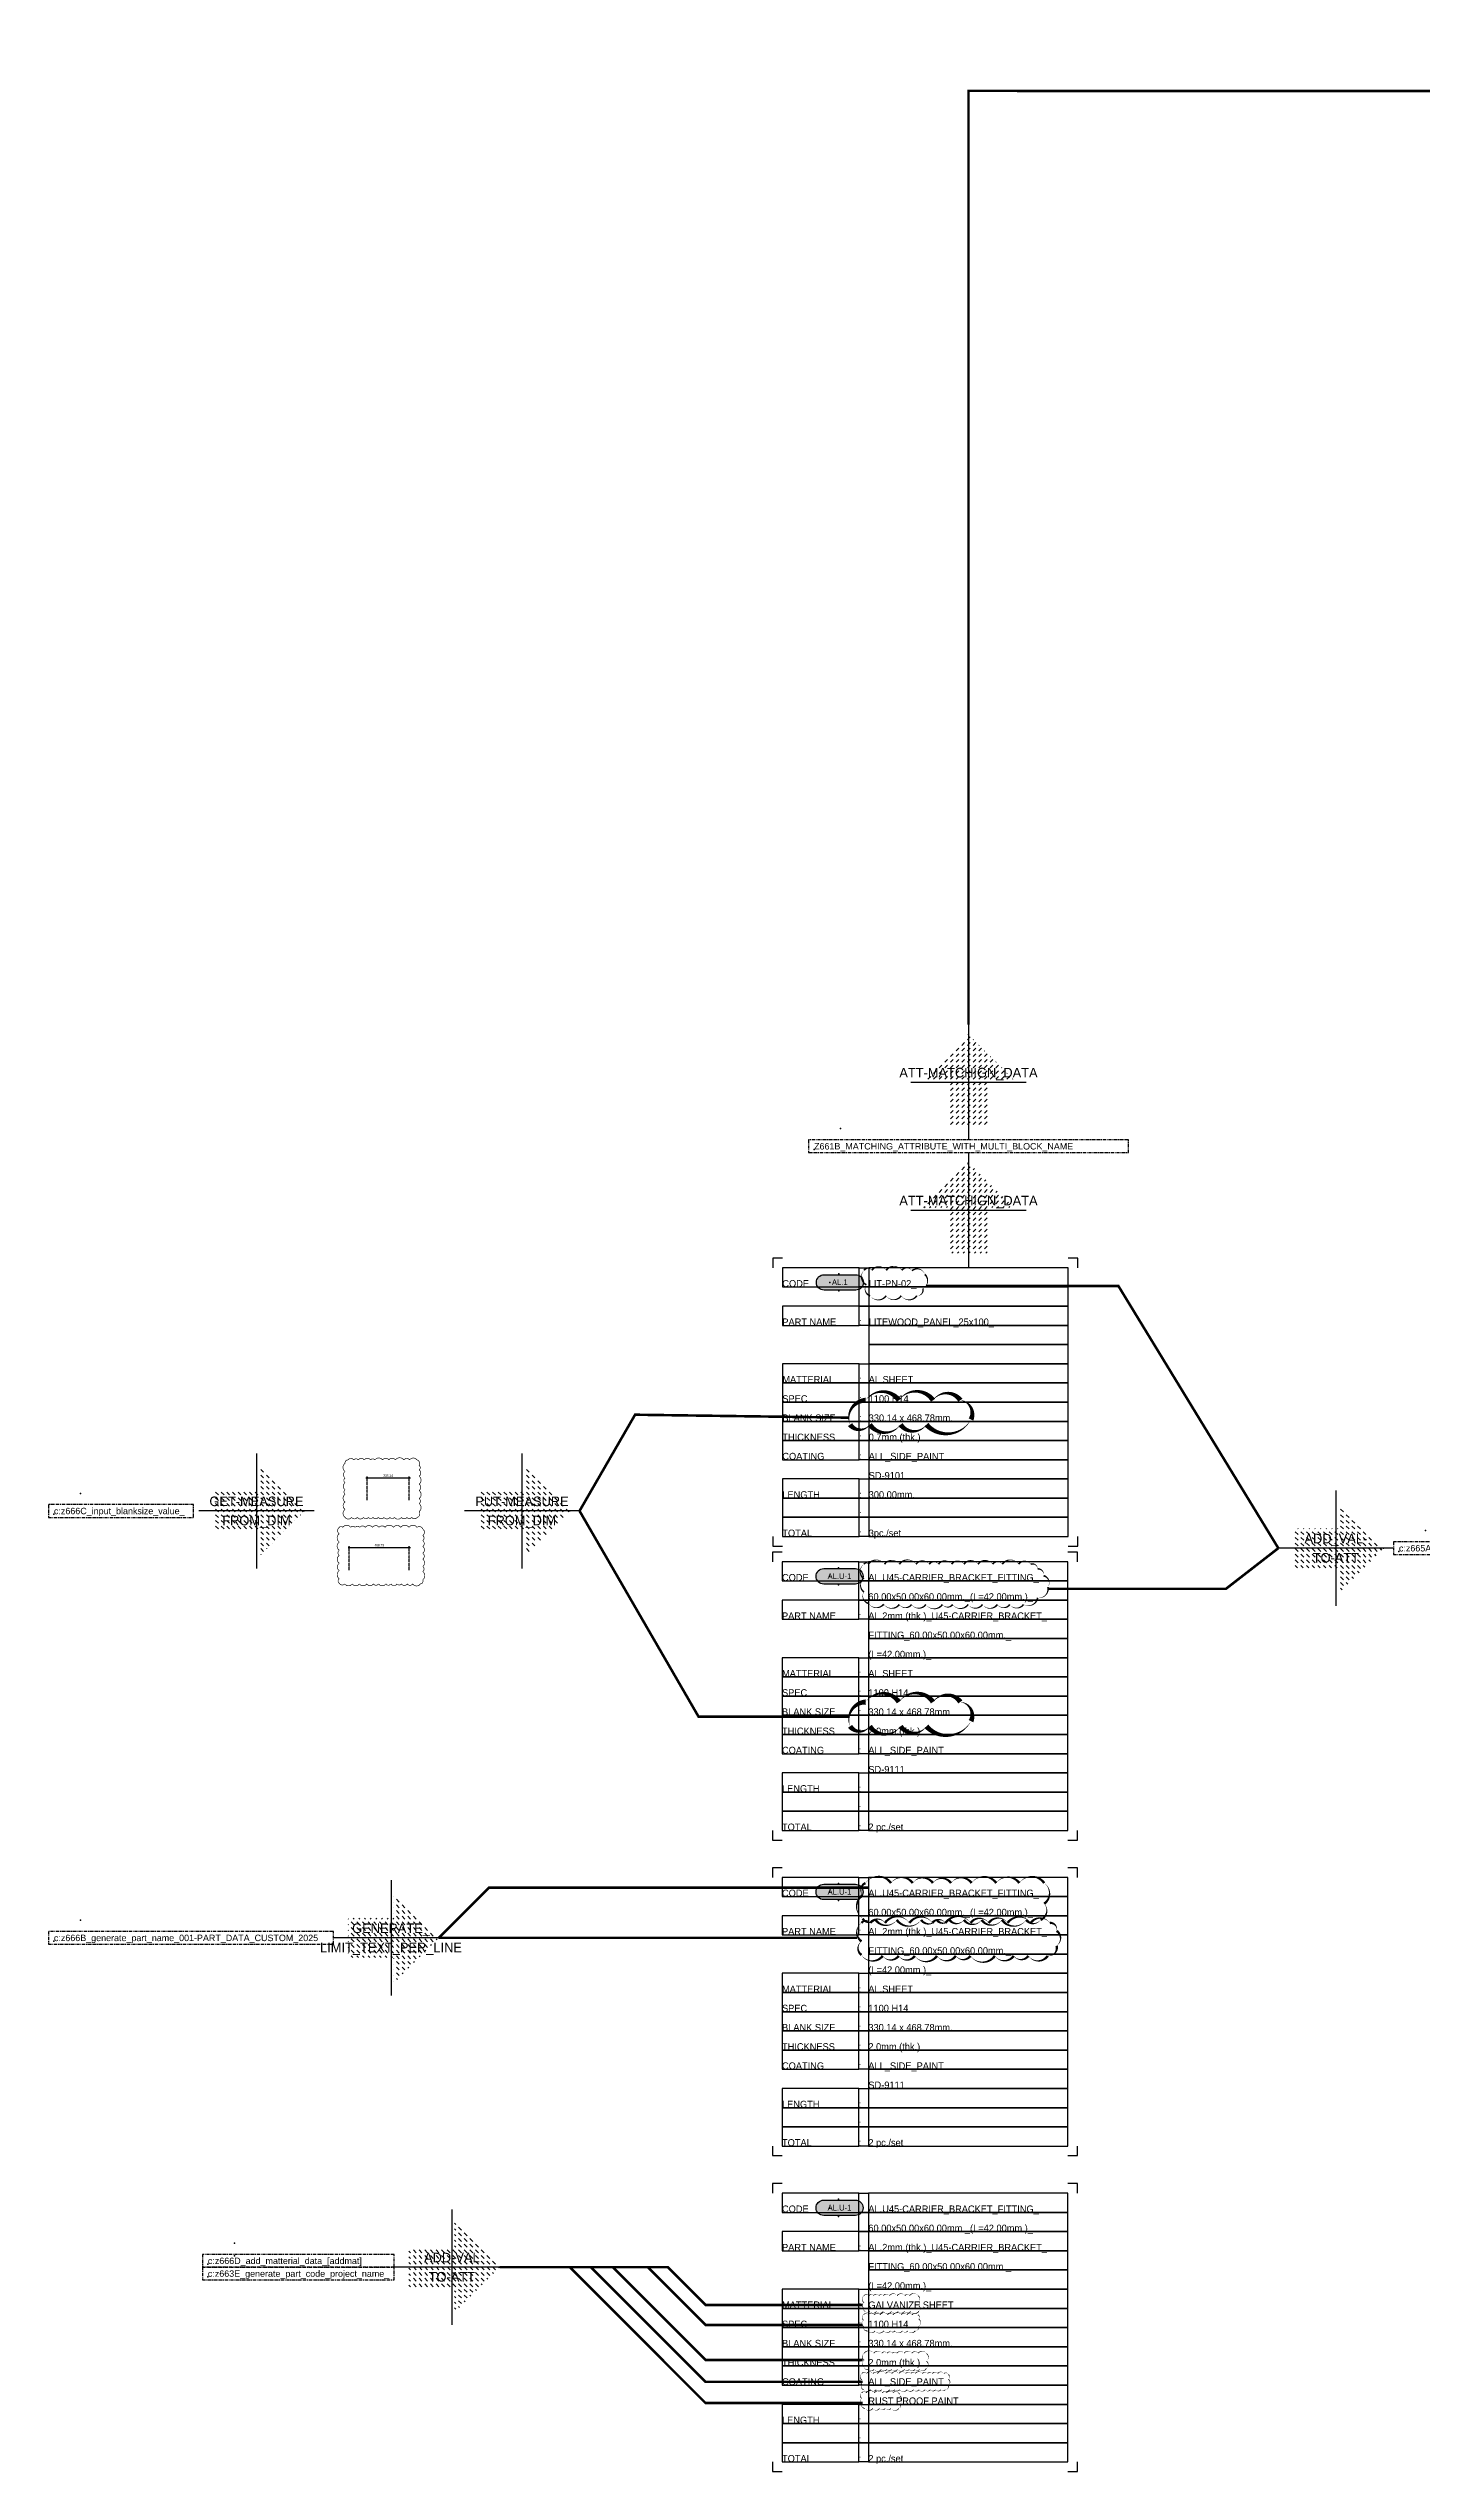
# Model space of a CAD drawing. Header units: millimetres. Extents: x -244126 to 368105, y -173968 to 259060.
# Drawn here: x 226780 to 237522, y 215615 to 234551 of the extents above; entities that cross this region are included whole.
import ezdxf
from ezdxf.enums import TextEntityAlignment as Align
from ezdxf.lldxf.tags import DXFTag

# ---------------------------------------------------------------- set-up
doc = ezdxf.new("R2010")
doc.units = ezdxf.units.MM
doc.header["$MEASUREMENT"] = 0
for name, pattern in [('005_GG_TA_LINE', [13.75, 5, -1.25, 1.25, -1.25, 5]), ('ACAD_ISO04W100', [30, 24, -3, 0, -3]), ('BORDER2', [22.225, 6.35, -3.175, 6.35, -3.175, 0, -3.175])]:
    doc.linetypes.add(name, pattern=pattern)
for name, color, linetype in [('000 - D I M', 6, 'Continuous'), ('000 - H A T C H', 8, 'Continuous'), ('000 - SYMBOL CON', 1, 'Continuous'), ('000 - T E X T', 4, 'Continuous'), ('001 - ASCESSORIES', 1, 'Continuous'), ('A04_TUBE SERIES', 7, 'Continuous')]:
    doc.layers.add(name, color=color, linetype=linetype)
doc.styles.add('CORDIA', font='cordia.shx')
doc.styles.add('MtXpl_BrowalliaUPC', font='BrowalliaUPC.ttf')
doc.styles.get("Standard").update_dxf_attribs({"font": 'arial.ttf'})
doc.styles.add('TA', font='Cordia New.ttf', dxfattribs={"height": 4.5})
tags = doc.linetypes.add('000-ADD-ATT', pattern='A,0.5,-0.3,["ADD-ATT",Standard,S=0.1,R=0,X=-0.2,Y=-0.05],-0.5', length=1.3).pattern_tags.tags
tags[6] = DXFTag(74, 10)
tags = doc.linetypes.add('000-GEN-ATT', pattern='A,0.5,-0.3,["GEN-ATT",Standard,S=0.1,R=0,X=-0.2,Y=-0.05],-0.5', length=1.3).pattern_tags.tags
tags[6] = DXFTag(74, 10)
tags = doc.linetypes.add('000-MATCHATT', pattern='A,0.5,-0.3,["MATCHATT",Standard,S=0.1,R=0,X=-0.3,Y=-0.05],-0.5', length=1.3).pattern_tags.tags
tags[6] = DXFTag(74, 10)
tags = doc.linetypes.add('000-TRAN-ATT', pattern='A,0.5,-0.3,["TRAN-ATT",Standard,S=0.1,R=0,X=-0.3,Y=-0.05],-0.5', length=1.3).pattern_tags.tags
tags[6] = DXFTag(74, 10)
doc.dimstyles.new('DIM E-E', dxfattribs={"dimscale": 2, "dimtxt": 0.18, "dimasz": 0.1, "dimexe": 0.1, "dimexo": 0.1, "dimgap": 0.09, "dimtad": 1, "dimtoh": 1, "dimzin": 0, "dimdsep": 46, "dimtxsty": 'CORDIA', "dimblk": 'OBLIQUE', "dimcen": 0.1, "dimdle": 0.1, "dimclrd": 40, "dimclre": 140, "dimclrt": 3, "dimadec": 0, "dimazin": 0, "dimtfac": 1, "dimtix": 1, "dimtmove": 2, "dimatfit": 3, "dimfxl": 1, "dimtolj": 1, "dimtzin": 0, "dimarcsym": 0})

# ---------------------------------------------------------------- blocks, each defined once
blk = doc.blocks.new('A$C829836ee')
for p in [(0, 3), (0, -3)]:
    blk.add_point(p)
blk = doc.blocks.new('*U4955')
at = {"layer": '000 - H A T C H'}
h = blk.add_hatch(color=250, dxfattribs=at)
h.dxf.hatch_style = 1
edge = h.paths.add_edge_path()
edge.add_arc((10.87, -3.8), 2, 90, 270, ccw=False)
edge.add_line((10.87, -1.8), (19.12, -1.8))
edge.add_arc((19.12, -3.8), 2, -90, 90, ccw=False)
edge.add_line((19.12, -5.8), (10.87, -5.8))
at = {"layer": '000 - SYMBOL CON', "color": 2}
blk.add_lwpolyline([(10.87, -5.8, -1), (10.87, -1.8), (19.12, -1.8, -1), (19.12, -5.8)], format="xyb", close=True, dxfattribs=at)
at = {"layer": 'A04_TUBE SERIES', "color": 3}
blk.add_point((12.41, -3.8), dxfattribs=at)
at = {"layer": 'Defpoints', "color": 250}
for points in [[(0, 2.5), (-2.5, 2.5), (-2.5, 0)], [(77, 0), (77, 2.5), (74.5, 2.5)], [(-2.5, -70), (-2.5, -72.5), (0, -72.5)], [(74.5, -72.5), (77, -72.5), (77, -70)]]:
    blk.add_lwpolyline(points, dxfattribs=at)
for points in [[(0, -5), (20, -5), (20, 0), (0, 0)], [(20, 0), (22.5, 0), (22.5, -5), (20, -5)], [(22.5, -5), (74.5, -5), (74.5, 0), (22.5, 0)], [(20, -5), (22.5, -5), (22.5, -10), (20, -10)], [(22.5, -10), (74.5, -10), (74.5, -5), (22.5, -5)], [(0, -15), (20, -15), (20, -10), (0, -10)], [(20, -10), (22.5, -10), (22.5, -15), (20, -15)], [(22.5, -15), (74.5, -15), (74.5, -10), (22.5, -10)], [(22.5, -20), (74.5, -20), (74.5, -15), (22.5, -15)], [(0, -30), (20, -30), (20, -25), (0, -25)], [(20, -25), (22.5, -25), (22.5, -30), (20, -30)], [(22.5, -25), (74.5, -25), (74.5, -20), (22.5, -20)], [(22.5, -30), (74.5, -30), (74.5, -25), (22.5, -25)], [(0, -35), (20, -35), (20, -30), (0, -30)], [(20, -30), (22.5, -30), (22.5, -35), (20, -35)], [(22.5, -35), (74.5, -35), (74.5, -30), (22.5, -30)], [(0, -40), (20, -40), (20, -35), (0, -35)], [(20, -35), (22.5, -35), (22.5, -40), (20, -40)], [(22.5, -40), (74.5, -40), (74.5, -35), (22.5, -35)], [(0, -45), (20, -45), (20, -40), (0, -40)], [(20, -40), (22.5, -40), (22.5, -45), (20, -45)], [(22.5, -45), (74.5, -45), (74.5, -40), (22.5, -40)], [(0, -50), (20, -50), (20, -45), (0, -45)], [(20, -45), (22.5, -45), (22.5, -50), (20, -50)], [(22.5, -50), (74.5, -50), (74.5, -45), (22.5, -45)], [(22.5, -55), (74.5, -55), (74.5, -50), (22.5, -50)], [(0, -60), (20, -60), (20, -55), (0, -55)], [(20, -55), (22.5, -55), (22.5, -60), (20, -60)], [(22.5, -60), (74.5, -60), (74.5, -55), (22.5, -55)], [(0, -65), (20, -65), (20, -60), (0, -60)], [(20, -60), (22.5, -60), (22.5, -65), (20, -65)], [(22.5, -65), (74.5, -65), (74.5, -60), (22.5, -60)], [(0, -70), (20, -70), (20, -65), (0, -65)], [(20, -65), (22.5, -65), (22.5, -70), (20, -70)], [(22.5, -70), (74.5, -70), (74.5, -65), (22.5, -65)]]:
    blk.add_lwpolyline(points, close=True, dxfattribs=at)
at = {"xscale": 0.7454636594928784, "yscale": 0.7454636594928784, "zscale": 0.7454636594928784}
blk.add_blockref('A$C829836ee', (14.71, -3.8), dxfattribs=at)
at = {"layer": '000 - T E X T', "linetype": 'BORDER2', "style": 'TA'}
for s, p in [('CODE', (0, -5)), ('PART NAME', (0, -15)), (':', (20, -15)), ('MATTERIAL', (0, -30)), (':', (20, -30)), ('SPEC', (0, -35)), (':', (20, -35)), ('THICKNESS', (0, -45)), ('BLANK SIZE', (0, -40)), (':', (20, -40)), (':', (20, -45)), ('COATING', (0, -50)), (':', (20, -50)), ('LENGTH', (0, -60)), (':', (20, -60)), ('TOTAL', (0, -70)), (':', (20, -65)), (':', (20, -70))]:
    blk.add_text(s, height=1.8, dxfattribs=at).set_placement(p)
at = {"layer": '000 - T E X T', "style": 'TA', "flags": 1}
blk.add_attdef('BLK_NAME', (1.99, 0.93), '', height=1.8, dxfattribs=at)
at = {"layer": '000 - T E X T', "style": 'MtXpl_BrowalliaUPC'}
blk.add_attdef('NO.CODE', text='', height=1.49, dxfattribs=at).set_placement((14.98, -3.76), align=Align.MIDDLE_CENTER)
at = {"layer": '000 - T E X T', "style": 'TA'}
for tag, p in [('CODE_VALUE_1', (22.5, -5)), ('CODE_VALUE_2', (22.5, -10)), ('PART_NAME_VALUE_1', (22.5, -15)), ('PART_NAME_VALUE_2', (22.5, -20)), ('PART_NAME_VALUE_3', (22.5, -25)), ('MATTERIAL_VALUE_1', (22.5, -30)), ('SPEC_VALUE', (22.5, -35)), ('THICKNESS_VALUE', (22.5, -45)), ('BLANK_SIZE_VALUE', (22.5, -40)), ('COATING_VALUE_1', (22.5, -50)), ('COATING_VALUE_2', (22.5, -55)), ('LENGTH_VALUE_1', (22.5, -60)), ('TOTAL_VALUE', (22.5, -70)), ('LENGTH_VALUE_2', (22.5, -65))]:
    blk.add_attdef(tag, p, '', height=1.8, dxfattribs=at)
blk = doc.blocks.new('*U5048')
at = {"layer": '000 - H A T C H'}
h = blk.add_hatch(color=250, dxfattribs=at)
h.dxf.hatch_style = 1
edge = h.paths.add_edge_path()
edge.add_arc((10.87, -3.8), 2, 90, 270, ccw=False)
edge.add_line((10.87, -1.8), (19.12, -1.8))
edge.add_arc((19.12, -3.8), 2, -90, 90, ccw=False)
edge.add_line((19.12, -5.8), (10.87, -5.8))
at = {"layer": '000 - SYMBOL CON', "color": 2}
blk.add_lwpolyline([(10.87, -5.8, -1), (10.87, -1.8), (19.12, -1.8, -1), (19.12, -5.8)], format="xyb", close=True, dxfattribs=at)
at = {"layer": 'A04_TUBE SERIES', "color": 3}
blk.add_point((12.41, -3.8), dxfattribs=at)
at = {"layer": 'Defpoints', "color": 250}
for points in [[(0, 2.5), (-2.5, 2.5), (-2.5, 0)], [(77, 0), (77, 2.5), (74.5, 2.5)], [(-2.5, -70), (-2.5, -72.5), (0, -72.5)], [(74.5, -72.5), (77, -72.5), (77, -70)]]:
    blk.add_lwpolyline(points, dxfattribs=at)
for points in [[(0, -5), (20, -5), (20, 0), (0, 0)], [(20, 0), (22.5, 0), (22.5, -5), (20, -5)], [(22.5, -5), (74.5, -5), (74.5, 0), (22.5, 0)], [(20, -5), (22.5, -5), (22.5, -10), (20, -10)], [(22.5, -10), (74.5, -10), (74.5, -5), (22.5, -5)], [(0, -15), (20, -15), (20, -10), (0, -10)], [(20, -10), (22.5, -10), (22.5, -15), (20, -15)], [(22.5, -15), (74.5, -15), (74.5, -10), (22.5, -10)], [(22.5, -20), (74.5, -20), (74.5, -15), (22.5, -15)], [(0, -30), (20, -30), (20, -25), (0, -25)], [(20, -25), (22.5, -25), (22.5, -30), (20, -30)], [(22.5, -25), (74.5, -25), (74.5, -20), (22.5, -20)], [(22.5, -30), (74.5, -30), (74.5, -25), (22.5, -25)], [(0, -35), (20, -35), (20, -30), (0, -30)], [(20, -30), (22.5, -30), (22.5, -35), (20, -35)], [(22.5, -35), (74.5, -35), (74.5, -30), (22.5, -30)], [(0, -40), (20, -40), (20, -35), (0, -35)], [(20, -35), (22.5, -35), (22.5, -40), (20, -40)], [(22.5, -40), (74.5, -40), (74.5, -35), (22.5, -35)], [(0, -45), (20, -45), (20, -40), (0, -40)], [(20, -40), (22.5, -40), (22.5, -45), (20, -45)], [(22.5, -45), (74.5, -45), (74.5, -40), (22.5, -40)], [(0, -50), (20, -50), (20, -45), (0, -45)], [(20, -45), (22.5, -45), (22.5, -50), (20, -50)], [(22.5, -50), (74.5, -50), (74.5, -45), (22.5, -45)], [(22.5, -55), (74.5, -55), (74.5, -50), (22.5, -50)], [(0, -60), (20, -60), (20, -55), (0, -55)], [(20, -55), (22.5, -55), (22.5, -60), (20, -60)], [(22.5, -60), (74.5, -60), (74.5, -55), (22.5, -55)], [(0, -65), (20, -65), (20, -60), (0, -60)], [(20, -60), (22.5, -60), (22.5, -65), (20, -65)], [(22.5, -65), (74.5, -65), (74.5, -60), (22.5, -60)], [(0, -70), (20, -70), (20, -65), (0, -65)], [(20, -65), (22.5, -65), (22.5, -70), (20, -70)], [(22.5, -70), (74.5, -70), (74.5, -65), (22.5, -65)]]:
    blk.add_lwpolyline(points, close=True, dxfattribs=at)
at = {"xscale": 0.7454636594928784, "yscale": 0.7454636594928784, "zscale": 0.7454636594928784}
blk.add_blockref('A$C829836ee', (14.71, -3.8), dxfattribs=at)
at = {"layer": '000 - T E X T', "linetype": 'BORDER2', "style": 'TA'}
for s, p in [('CODE', (0, -5)), ('PART NAME', (0, -15)), (':', (20, -15)), ('MATTERIAL', (0, -30)), (':', (20, -30)), ('SPEC', (0, -35)), (':', (20, -35)), ('THICKNESS', (0, -45)), ('BLANK SIZE', (0, -40)), (':', (20, -40)), (':', (20, -45)), ('COATING', (0, -50)), (':', (20, -50)), ('LENGTH', (0, -60)), (':', (20, -60)), ('TOTAL', (0, -70)), (':', (20, -65)), (':', (20, -70))]:
    blk.add_text(s, height=1.8, dxfattribs=at).set_placement(p)
at = {"layer": '000 - T E X T', "style": 'TA', "flags": 1}
blk.add_attdef('BLK_NAME', (1.99, 0.93), '', height=1.8, dxfattribs=at)
at = {"layer": '000 - T E X T', "style": 'MtXpl_BrowalliaUPC'}
blk.add_attdef('NO.CODE', text='', height=1.49, dxfattribs=at).set_placement((14.98, -3.76), align=Align.MIDDLE_CENTER)
at = {"layer": '000 - T E X T', "style": 'TA'}
for tag, p in [('CODE_VALUE_1', (22.5, -5)), ('CODE_VALUE_2', (22.5, -10)), ('PART_NAME_VALUE_1', (22.5, -15)), ('PART_NAME_VALUE_2', (22.5, -20)), ('PART_NAME_VALUE_3', (22.5, -25)), ('MATTERIAL_VALUE_1', (22.5, -30)), ('SPEC_VALUE', (22.5, -35)), ('THICKNESS_VALUE', (22.5, -45)), ('BLANK_SIZE_VALUE', (22.5, -40)), ('COATING_VALUE_1', (22.5, -50)), ('COATING_VALUE_2', (22.5, -55)), ('LENGTH_VALUE_1', (22.5, -60)), ('TOTAL_VALUE', (22.5, -70)), ('LENGTH_VALUE_2', (22.5, -65))]:
    blk.add_attdef(tag, p, '', height=1.8, dxfattribs=at)
blk = doc.blocks.new('*U4710')
at = {"layer": '000 - H A T C H'}
h = blk.add_hatch(dxfattribs=at)
h.set_pattern_fill('DASH', color=8, scale=250, angle=-45)
h.paths.add_polyline_path([(20, -154), (20, -354), (373, 0), (20, 354), (20, 154), (-335, 154), (-335, -154)])
at = {"color": 250}
for p, q in [((0, 450), (0, -450)), ((450, 0), (-450, 0))]:
    blk.add_line(p, q, dxfattribs=at)
at = {"color": 3}
blk.add_point((373, 0), dxfattribs=at)
at = {"color": 0, "style": 'TA'}
for tag, p in [('TAG1', (0, 75)), ('TAG2', (0, -75))]:
    blk.add_attdef(tag, text='', height=75, dxfattribs=at).set_placement(p, align=Align.MIDDLE_CENTER)
blk = doc.blocks.new('*U4707')
at = {"color": 0, "linetype": '005_GG_TA_LINE'}
blk.add_lwpolyline([(0, 0), (380, 0), (380, 20), (0, 20)], close=True, dxfattribs=at)
for p in [(8.6, 4.9), (50, 37.5)]:
    blk.add_point(p, dxfattribs=at)
blk.add_attdef('NAMEBLK', (8.6, 4.9), '', height=10, dxfattribs=at)
blk = doc.blocks.new('_Oblique')
at = {"color": 0, "linetype": 'ByBlock', "lineweight": -2}
blk.add_line((-0.5, -0.5), (0.5, 0.5), dxfattribs=at)
blk = doc.blocks.new('*D4766')
at = {"layer": '000 - D I M', "color": 40, "lineweight": -2, "transparency": 16777216}
blk.add_line((229261, 223380), (229611, 223380), dxfattribs=at)
at = {"layer": '000 - D I M', "color": 140, "linetype": 'ACAD_ISO04W100', "lineweight": -2, "transparency": 16777216}
for p, q in [((229271, 223205), (229271, 223390)), ((229601, 223205), (229601, 223390))]:
    blk.add_line(p, q, dxfattribs=at)
at = {"layer": 'Defpoints', "color": 0, "transparency": 16777216}
for p in [(229601, 223380), (229271, 223195), (229601, 223195)]:
    blk.add_point(p, dxfattribs=at)
at = {"layer": '000 - D I M', "color": 40, "lineweight": -2, "transparency": 16777216, "xscale": 10, "yscale": 10, "zscale": 10, "rotation": 180}
blk.add_blockref('_Oblique', (229271, 223380), dxfattribs=at)
at = {"layer": '000 - D I M', "color": 40, "lineweight": -2, "transparency": 16777216, "xscale": 10, "yscale": 10, "zscale": 10}
blk.add_blockref('_Oblique', (229601, 223380), dxfattribs=at)
at = {"layer": '000 - D I M', "color": 3, "transparency": 16777216, "insert": (229436, 223398), "char_height": 18, "attachment_point": 5, "style": 'CORDIA'}
blk.add_mtext('\\A1;330.14', dxfattribs=at)
blk = doc.blocks.new('*D4767')
at = {"layer": '000 - D I M', "color": 40, "lineweight": -2, "transparency": 16777216}
blk.add_line((229122, 222836), (229611, 222836), dxfattribs=at)
at = {"layer": '000 - D I M', "color": 140, "linetype": 'ACAD_ISO04W100', "lineweight": -2, "transparency": 16777216}
for p, q in [((229132, 222660), (229132, 222846)), ((229601, 222660), (229601, 222846))]:
    blk.add_line(p, q, dxfattribs=at)
at = {"layer": 'Defpoints', "color": 0, "transparency": 16777216}
for p in [(229601, 222836), (229132, 222650), (229601, 222650)]:
    blk.add_point(p, dxfattribs=at)
at = {"layer": '000 - D I M', "color": 40, "lineweight": -2, "transparency": 16777216, "xscale": 10, "yscale": 10, "zscale": 10, "rotation": 180}
blk.add_blockref('_Oblique', (229132, 222836), dxfattribs=at)
at = {"layer": '000 - D I M', "color": 40, "lineweight": -2, "transparency": 16777216, "xscale": 10, "yscale": 10, "zscale": 10}
blk.add_blockref('_Oblique', (229601, 222836), dxfattribs=at)
at = {"layer": '000 - D I M', "color": 3, "transparency": 16777216, "insert": (229366, 222854), "char_height": 18, "attachment_point": 5, "style": 'CORDIA'}
blk.add_mtext('\\A1;468.78', dxfattribs=at)
blk = doc.blocks.new('*U4716')
at = {"color": 0, "linetype": '005_GG_TA_LINE'}
blk.add_lwpolyline([(0, 0), (227, 0), (227, 20), (0, 20)], close=True, dxfattribs=at)
for p in [(8.6, 4.9), (50, 37.5)]:
    blk.add_point(p, dxfattribs=at)
blk.add_attdef('NAMEBLK', (8.6, 4.9), '', height=10, dxfattribs=at)
blk = doc.blocks.new('*U4700')
at = {"color": 0, "linetype": '005_GG_TA_LINE'}
blk.add_lwpolyline([(0, 0), (500, 0), (500, 20), (0, 20)], close=True, dxfattribs=at)
for p in [(8.6, 4.9), (50, 37.5)]:
    blk.add_point(p, dxfattribs=at)
blk.add_attdef('NAMEBLK', (8.6, 4.9), '', height=10, dxfattribs=at)
blk = doc.blocks.new('*U4713')
at = {"layer": '000 - H A T C H'}
h = blk.add_hatch(dxfattribs=at)
h.set_pattern_fill('DASH', color=8, scale=250, angle=45)
h.paths.add_polyline_path([(154, 20), (354, 20), (0, 373), (-354, 20), (-154, 20), (-154, -335), (154, -335)])
at = {"color": 250}
for p, q in [((0, 450), (0, -450)), ((-450, 0), (450, 0))]:
    blk.add_line(p, q, dxfattribs=at)
at = {"color": 3}
blk.add_point((0, 373), dxfattribs=at)
at = {"color": 0, "style": 'TA'}
for tag, p in [('TAG1', (0, 75)), ('TAG2', (0, -75))]:
    blk.add_attdef(tag, text='', height=75, dxfattribs=at).set_placement(p, align=Align.MIDDLE_CENTER)
blk = doc.blocks.new('*U4720')
at = {"color": 0, "linetype": '005_GG_TA_LINE'}
blk.add_lwpolyline([(0, 0), (445.6, 0), (445.6, 20), (0, 20)], close=True, dxfattribs=at)
for p in [(8.6, 4.9), (50, 37.5)]:
    blk.add_point(p, dxfattribs=at)
blk.add_attdef('NAMEBLK', (8.6, 4.9), '', height=10, dxfattribs=at)
blk = doc.blocks.new('*U4743')
at = {"color": 0, "linetype": '005_GG_TA_LINE'}
blk.add_lwpolyline([(0, 0), (300, 0), (300, 20), (0, 20)], close=True, dxfattribs=at)
for p in [(8.6, 4.9), (50, 37.5)]:
    blk.add_point(p, dxfattribs=at)
blk.add_attdef('NAMEBLK', (8.6, 4.9), '', height=10, dxfattribs=at)
blk = doc.blocks.new('*U4741')
at = {"color": 0, "linetype": '005_GG_TA_LINE'}
blk.add_lwpolyline([(0, 0), (300, 0), (300, 20), (0, 20)], close=True, dxfattribs=at)
for p in [(8.6, 4.9), (50, 37.5)]:
    blk.add_point(p, dxfattribs=at)
blk.add_attdef('NAMEBLK', (8.6, 4.9), '', height=10, dxfattribs=at)

msp = doc.modelspace()

# ---------------------------------------------------------------- linework, layer by layer
at = {"color": 3, "linetype": '000-MATCHATT', "ltscale": 1300, "const_width": 20}
msp.add_lwpolyline([(233972.1215, 226921.87132), (233972.1215, 234219.11189), (248957.68663, 234213.67182), (249146.38848, 234540.513), (249999.37975, 234540.513)], dxfattribs=at)
at = {"color": 3, "linetype": '000-ADD-ATT'}
for points in [[(233155.92619, 225001.89753, 0, 13.33333, 0.52056705), (233174.36634, 224889.23506, 0, 13.33333, 0.52056705), (233203.62787, 224803.3059, 0, 13.33333, 0.52056705), (233328.64186, 224803.3059, 0, 13.33333, 0.52056705), (233446.56945, 224803.3059, 0, 13.33333, 0.52056705), (233568.56618, 224803.3059, 0, 13.33333, 0.52056705), (233615.65817, 224859.67195, 0, 13.33333, 0.52056705), (233631.48247, 224970.25748, 0, 13.33333, 0.52056705), (233530.43076, 224999.19632, 0, 13.33333, 0.52056705), (233450.865, 225001.89753, 0, 13.33333, 0.52056705), (233329.52544, 225001.89753, 0, 13.33333, 0.52056705), (233217.17663, 225001.89753, 0, 13.33333, 0.52056705)], [(233155.22886, 222705.49647, 0, 13.33333, 0.52056705), (233155.22886, 222591.33486, 0, 13.33333, 0.52056705), (233155.22886, 222489.0653, 0, 13.33333, 0.52056705), (233191.66172, 222398.90572, 0, 13.33333, 0.52056705), (233309.47373, 222393.68593, 0, 13.33333, 0.52056705), (233431.4067, 222390.80662, 0, 13.33333, 0.52056705), (233527.37317, 222390.80662, 0, 13.33333, 0.52056705), (233639.08516, 222390.80662, 0, 13.33333, 0.52056705), (233768.68506, 222390.80662, 0, 13.33333, 0.52056705), (233848.30582, 222390.80662, 0, 13.33333, 0.52056705), (233969.64538, 222390.80662, 0, 13.33333, 0.52056705), (234081.99418, 222390.80662, 0, 13.33333, 0.52056705), (234198.31854, 222390.80662, 0, 13.33333, 0.52056705), (234295.23515, 222390.80662, 0, 13.33333, 0.52056705), (234402.20659, 222390.80662, 0, 13.33333, 0.52056705), (234512.96822, 222442.86225, 0, 13.33333, 0.52056705), (234593.48643, 222527.68458, 0, 13.33333, 0.52056705), (234558.97006, 222615.79405, 0, 13.33333, 0.52056705), (234512.7968, 222668.50258, 0, 13.33333, 0.52056705), (234458.43408, 222705.49647, 0, 13.33333, 0.52056705), (234364.45538, 222705.49647, 0, 13.33333, 0.52056705), (234236.27967, 222705.49647, 0, 13.33333, 0.52056705), (234161.33435, 222705.49647, 0, 13.33333, 0.52056705), (234047.33755, 222705.49647, 0, 13.33333, 0.52056705), (233937.5645, 222705.49647, 0, 13.33333, 0.52056705), (233840.25725, 222705.49647, 0, 13.33333, 0.52056705), (233737.73337, 222705.49647, 0, 13.33333, 0.52056705), (233664.904, 222705.49647, 0, 13.33333, 0.52056705), (233562.46557, 222705.49647, 0, 13.33333, 0.52056705), (233432.31634, 222705.49647, 0, 13.33333, 0.52056705), (233315.91874, 222705.49647, 0, 13.33333, 0.52056705), (233190.00141, 222705.49647, 0, 13.33333, 0.52056705)], [(234564.06993, 220213.65623, 0, 20, -0.52056705), (234564.06993, 220052.58259, 0, 20, -0.52056705), (234535.52531, 219926.27018, 0, 20, -0.52056705), (234423.31486, 219926.27018, 0, 20, -0.52056705), (234233.30967, 219926.27018, 0, 20, -0.52056705), (234074.15259, 219926.27018, 0, 20, -0.52056705), (233936.34931, 219926.27018, 0, 20, -0.52056705), (233823.91302, 219926.27018, 0, 20, -0.52056705), (233723.77874, 219926.27018, 0, 20, -0.52056705), (233601.48192, 219926.27018, 0, 20, -0.52056705), (233411.64153, 219926.27018, 0, 20, -0.52056705), (233245.91076, 219926.27018, 0, 20, -0.52056705), (233145.51199, 219936.53764, 0, 20, -0.52056705), (233145.51199, 220120.10647, 0, 20, -0.52056705), (233167.08721, 220213.65623, 0, 20, -0.52056705), (233366.60501, 220213.65623, 0, 20, -0.52056705), (233536.24825, 220213.65623, 0, 20, -0.52056705), (233694.12661, 220213.65623, 0, 20, -0.52056705), (233835.94307, 220213.65623, 0, 20, -0.52056705), (233996.56503, 220213.65623, 0, 20, -0.52056705), (234189.2528, 220213.65623, 0, 20, -0.52056705), (234369.29064, 220213.65623, 0, 20, -0.52056705)], [(233136.11373, 219901.95726, 0, 20, 0.52056705), (233136.11373, 219758.34936, 0, 20, 0.52056705), (233136.11373, 219651.84282, 0, 20, 0.52056705), (233301.85045, 219645.09807, 0, 20, 0.52056705), (233426.40564, 219645.09807, 0, 20, 0.52056705), (233552.7187, 219645.09807, 0, 20, 0.52056705), (233725.92039, 219645.09807, 0, 20, 0.52056705), (233873.61472, 219645.09807, 0, 20, 0.52056705), (233987.47012, 219645.09807, 0, 20, 0.52056705), (234178.6045, 219645.09807, 0, 20, 0.52056705), (234326.57654, 219645.09807, 0, 20, 0.52056705), (234440.10845, 219645.09807, 0, 20, 0.52056705), (234592.43549, 219645.09807, 0, 20, 0.52056705), (234661.78924, 219724.16193, 0, 20, 0.52056705), (234661.78924, 219840.19635, 0, 20, 0.52056705), (234607.97655, 219901.95726, 0, 20, 0.52056705), (234458.39924, 219901.95726, 0, 20, 0.52056705), (234278.07147, 219901.95726, 0, 20, 0.52056705), (234130.12689, 219901.95726, 0, 20, 0.52056705), (233989.08865, 219901.95726, 0, 20, 0.52056705), (233791.77123, 219901.95726, 0, 20, 0.52056705), (233690.12628, 219901.95726, 0, 20, 0.52056705), (233510.44855, 219901.95726, 0, 20, 0.52056705), (233319.42405, 219901.95726, 0, 20, 0.52056705), (233204.27771, 219901.95726, 0, 20, 0.52056705)]]:
    msp.add_lwpolyline(points, format="xyseb", close=True, dxfattribs=at)
at = {"color": 3, "linetype": '000-TRAN-ATT', "ltscale": 700, "const_width": 20}
for points in [[(233639.56582, 224879.80901), (235144.15677, 224879.80901), (236394.31802, 222830.76723)], [(234594.91735, 222513.46315), (235985.30295, 222513.46315), (236394.31802, 222830.76723)]]:
    msp.add_lwpolyline(points, dxfattribs=at)
at = {"color": 1, "linetype": '000-ADD-ATT'}
for points in [[(233046.65272, 223796.49737, 0, 40, -0.52056705), (233169.17294, 223986.90174, 0, 40, -0.52056705), (233428.15911, 223986.90174, 0, 40, -0.52056705), (233695.42801, 223986.90174, 0, 40, -0.52056705), (233908.47162, 223986.90174, 0, 40, -0.52056705), (233991.91797, 223836.69228, 0, 40, -0.52056705), (233643.58784, 223796.49737, 0, 40, -0.52056705), (233441.32947, 223796.49737, 0, 40, -0.52056705), (233200.56284, 223796.49737, 0, 40, -0.52056705)], [(233046.65272, 221438.70822, 0, 40, -0.52056705), (233169.17294, 221629.11259, 0, 40, -0.52056705), (233428.15911, 221629.11259, 0, 40, -0.52056705), (233695.42801, 221629.11259, 0, 40, -0.52056705), (233908.47162, 221629.11259, 0, 40, -0.52056705), (233991.91797, 221478.90313, 0, 40, -0.52056705), (233643.58784, 221438.70822, 0, 40, -0.52056705), (233441.32947, 221438.70822, 0, 40, -0.52056705), (233200.56284, 221438.70822, 0, 40, -0.52056705)]]:
    msp.add_lwpolyline(points, format="xyseb", close=True, dxfattribs=at)
at = {"color": 1, "linetype": '000-ADD-ATT', "ltscale": 300, "const_width": 20}
for points in [[(230931.80858, 223121.81915), (231365.95199, 223873.77758), (233036.38473, 223850.71284)], [(230931.80858, 223121.81915), (231861.64123, 221514.91696), (233038.45405, 221514.91696)]]:
    msp.add_lwpolyline(points, dxfattribs=at)
at = {"color": 1, "const_width": 5}
for points in [[(229099.06004, 223071.69224, -0.52056705), (229099.06004, 223133.38337, -0.52056705), (229099.06004, 223192.08267, -0.52056705), (229099.06004, 223252.23465, -0.52056705), (229099.06004, 223287.02067, -0.52056705), (229099.06004, 223341.63863, -0.52056705), (229099.06004, 223380.08279, -0.52056705), (229099.06004, 223430.16672, -0.52056705), (229099.06004, 223493.397, -0.52056705), (229122.85117, 223520.28694, -0.52056705), (229167.27493, 223520.28694, -0.52056705), (229201.87071, 223520.28694, -0.52056705), (229249.32293, 223520.28694, -0.52056705), (229298.70086, 223520.28694, -0.52056705), (229332.33124, 223520.28694, -0.52056705), (229391.9227, 223520.28694, -0.52056705), (229441.0402, 223520.28694, -0.52056705), (229491.99594, 223520.28694, -0.52056705), (229558.27197, 223520.28694, -0.52056705), (229603.17792, 223520.28694, -0.52056705), (229660.47439, 223520.28694, -0.52056705), (229677.36898, 223478.06413, -0.52056705), (229677.36898, 223442.89459, -0.52056705), (229677.36898, 223392.5594, -0.52056705), (229677.36898, 223331.31892, -0.52056705), (229677.36898, 223281.12005, -0.52056705), (229677.36898, 223218.75445, -0.52056705), (229677.36898, 223178.86269, -0.52056705), (229677.36898, 223117.09933, -0.52056705), (229662.91504, 223071.69224, -0.52056705), (229619.6754, 223071.69224, -0.52056705), (229582.6534, 223071.69224, -0.52056705), (229539.54905, 223071.69224, -0.52056705), (229484.55165, 223071.69224, -0.52056705), (229449.61406, 223071.69224, -0.52056705), (229402.80884, 223071.69224, -0.52056705), (229358.99341, 223071.69224, -0.52056705), (229317.07929, 223071.69224, -0.52056705), (229281.06745, 223071.69224, -0.52056705), (229243.20415, 223071.69224, -0.52056705), (229194.66243, 223071.69224, -0.52056705), (229149.52555, 223071.69224, -0.52056705)], [(229053.56196, 222993.33167, 0.52056705), (229053.56196, 222942.85915, 0.52056705), (229053.56196, 222878.91778, 0.52056705), (229053.56196, 222814.43929, 0.52056705), (229053.56196, 222773.89342, 0.52056705), (229053.56196, 222712.76688, 0.52056705), (229053.56196, 222655.19473, 0.52056705), (229053.56196, 222591.8088, 0.52056705), (229053.56196, 222557.11739, 0.52056705), (229096.71406, 222551.67385, 0.52056705), (229154.61988, 222551.67385, 0.52056705), (229211.39651, 222551.67385, 0.52056705), (229268.22808, 222551.67385, 0.52056705), (229320.35471, 222551.67385, 0.52056705), (229360.48147, 222551.67385, 0.52056705), (229417.47885, 222551.67385, 0.52056705), (229457.01456, 222551.67385, 0.52056705), (229505.5217, 222551.67385, 0.52056705), (229539.2355, 222551.67385, 0.52056705), (229585.30827, 222551.67385, 0.52056705), (229627.32921, 222551.67385, 0.52056705), (229688.21262, 222551.67385, 0.52056705), (229705.89429, 222584.16969, 0.52056705), (229705.89429, 222647.49153, 0.52056705), (229705.89429, 222688.95906, 0.52056705), (229705.89429, 222744.60651, 0.52056705), (229705.89429, 222791.14317, 0.52056705), (229705.89429, 222843.55566, 0.52056705), (229705.89429, 222889.56536, 0.52056705), (229705.89429, 222930.53036, 0.52056705), (229705.89429, 222981.1158, 0.52056705), (229661.70179, 222993.33167, 0.52056705), (229597.92014, 222993.33167, 0.52056705), (229534.1161, 222993.33167, 0.52056705), (229476.79522, 222993.33167, 0.52056705), (229410.80302, 222993.33167, 0.52056705), (229365.07205, 222993.33167, 0.52056705), (229312.74501, 222993.33167, 0.52056705), (229256.85341, 222993.33167, 0.52056705), (229214.08884, 222993.33167, 0.52056705), (229177.52665, 222993.33167, 0.52056705), (229143.63483, 222993.33167, 0.52056705), (229080.4961, 222993.33167, 0.52056705)]]:
    msp.add_lwpolyline(points, format="xyb", close=True, dxfattribs=at)
at = {"color": 1, "linetype": '000-GEN-ATT', "ltscale": 500, "const_width": 20}
for points in [[(229831.31138, 219785.66116), (230223.84462, 220178.1944), (233189.5131, 220178.1944)], [(229831.31138, 219785.66116), (233101.44764, 219785.66116)]]:
    msp.add_lwpolyline(points, dxfattribs=at)
at = {"color": 2, "linetype": '000-ADD-ATT', "ltscale": 300, "const_width": 20}
for points in [[(233144.05537, 216917.37025), (231916.61451, 216917.37025), (231621.82891, 217212.15584), (230306.75697, 217212.15584)], [(230855.05641, 217212.15584), (231916.61451, 216150.59774), (233144.05537, 216150.59774)], [(233144.05537, 216316.1509), (231916.61451, 216316.1509), (231020.60957, 217212.15584)], [(233144.05537, 216487.51325), (231916.61451, 216487.51325), (231191.97192, 217212.15584)], [(233144.05537, 216760.53086), (231916.61451, 216760.53086), (231464.98953, 217212.15584)]]:
    msp.add_lwpolyline(points, dxfattribs=at)
at = {"color": 2, "linetype": '000-ADD-ATT'}
for points in [[(233155.69775, 216989.36992, 0, 6.66667, 0.52056705), (233155.69775, 216935.56376, 0, 6.66667, 0.52056705), (233155.69775, 216889.10136, 0, 6.66667, 0.52056705), (233166.2757, 216866.25849, 0, 6.66667, 0.52056705), (233201.57341, 216866.25849, 0, 6.66667, 0.52056705), (233253.70919, 216866.25849, 0, 6.66667, 0.52056705), (233305.75139, 216866.25849, 0, 6.66667, 0.52056705), (233370.01218, 216866.25849, 0, 6.66667, 0.52056705), (233422.19985, 216866.25849, 0, 6.66667, 0.52056705), (233472.32853, 216866.25849, 0, 6.66667, 0.52056705), (233520.40536, 216866.25849, 0, 6.66667, 0.52056705), (233583.9817, 216867.45667, 0, 6.66667, 0.52056705), (233583.9817, 216909.61087, 0, 6.66667, 0.52056705), (233583.9817, 216943.25142, 0, 6.66667, 0.52056705), (233576.58599, 216989.36992, 0, 6.66667, 0.52056705), (233511.3425, 216989.36992, 0, 6.66667, 0.52056705), (233475.03565, 216989.36992, 0, 6.66667, 0.52056705), (233414.89282, 216989.36992, 0, 6.66667, 0.52056705), (233354.67574, 216989.36992, 0, 6.66667, 0.52056705), (233307.42189, 216989.36992, 0, 6.66667, 0.52056705), (233272.40394, 216989.36992, 0, 6.66667, 0.52056705), (233229.29044, 216989.36992, 0, 6.66667, 0.52056705), (233195.3447, 216989.36992, 0, 6.66667, 0.52056705)], [(233151.66168, 216839.98929, 0, 6.66667, 0.52056705), (233151.66168, 216797.59807, 0, 6.66667, 0.52056705), (233151.66168, 216748.17232, 0, 6.66667, 0.52056705), (233181.18183, 216714.3686, 0, 6.66667, 0.52056705), (233242.19341, 216714.3686, 0, 6.66667, 0.52056705), (233308.84685, 216714.3686, 0, 6.66667, 0.52056705), (233361.92566, 216714.3686, 0, 6.66667, 0.52056705), (233397.29051, 216714.3686, 0, 6.66667, 0.52056705), (233456.26651, 216714.3686, 0, 6.66667, 0.52056705), (233497.50414, 216714.3686, 0, 6.66667, 0.52056705), (233555.83519, 216714.3686, 0, 6.66667, 0.52056705), (233582.53294, 216750.27142, 0, 6.66667, 0.52056705), (233582.53294, 216808.53533, 0, 6.66667, 0.52056705), (233576.80519, 216839.98929, 0, 6.66667, 0.52056705), (233531.41603, 216839.98929, 0, 6.66667, 0.52056705), (233490.27911, 216839.98929, 0, 6.66667, 0.52056705), (233446.60509, 216839.98929, 0, 6.66667, 0.52056705), (233382.56709, 216839.98929, 0, 6.66667, 0.52056705), (233338.81779, 216839.98929, 0, 6.66667, 0.52056705), (233280.78175, 216839.98929, 0, 6.66667, 0.52056705), (233236.68963, 216839.98929, 0, 6.66667, 0.52056705), (233188.37171, 216839.98929, 0, 6.66667, 0.52056705)], [(233156.51531, 216539.28824, 0, 6.66667, 0.52056705), (233156.51531, 216484.61433, 0, 6.66667, 0.52056705), (233156.51531, 216433.67487, 0, 6.66667, 0.52056705), (233191.47679, 216413.09572, 0, 6.66667, 0.52056705), (233233.40821, 216413.09572, 0, 6.66667, 0.52056705), (233291.08616, 216413.09572, 0, 6.66667, 0.52056705), (233333.58522, 216413.09572, 0, 6.66667, 0.52056705), (233371.64383, 216413.09572, 0, 6.66667, 0.52056705), (233417.66473, 216413.09572, 0, 6.66667, 0.52056705), (233471.74963, 216413.09572, 0, 6.66667, 0.52056705), (233508.18263, 216413.09572, 0, 6.66667, 0.52056705), (233554.10281, 216413.09572, 0, 6.66667, 0.52056705), (233590.16552, 216413.09572, 0, 6.66667, 0.52056705), (233643.2315, 216421.91721, 0, 6.66667, 0.52056705), (233643.2315, 216478.04075, 0, 6.66667, 0.52056705), (233643.2315, 216538.26903, 0, 6.66667, 0.52056705), (233579.2585, 216539.28824, 0, 6.66667, 0.52056705), (233529.02605, 216539.28824, 0, 6.66667, 0.52056705), (233468.73978, 216539.28824, 0, 6.66667, 0.52056705), (233412.38837, 216539.28824, 0, 6.66667, 0.52056705), (233376.89535, 216539.28824, 0, 6.66667, 0.52056705), (233335.54277, 216539.28824, 0, 6.66667, 0.52056705), (233294.18306, 216539.28824, 0, 6.66667, 0.52056705), (233231.27017, 216539.28824, 0, 6.66667, 0.52056705)], [(233138.66378, 216381.11226, 0, 6.66667, 0.52056705), (233138.66378, 216330.59599, 0, 6.66667, 0.52056705), (233138.66378, 216297.1009, 0, 6.66667, 0.52056705), (233152.45996, 216254.78169, 0, 6.66667, 0.52056705), (233205.78292, 216254.78169, 0, 6.66667, 0.52056705), (233249.73873, 216254.78169, 0, 6.66667, 0.52056705), (233292.65386, 216254.78169, 0, 6.66667, 0.52056705), (233356.56877, 216254.78169, 0, 6.66667, 0.52056705), (233395.82676, 216254.78169, 0, 6.66667, 0.52056705), (233434.76533, 216254.78169, 0, 6.66667, 0.52056705), (233491.98041, 216254.78169, 0, 6.66667, 0.52056705), (233542.40004, 216254.78169, 0, 6.66667, 0.52056705), (233585.82076, 216254.78169, 0, 6.66667, 0.52056705), (233632.24043, 216254.78169, 0, 6.66667, 0.52056705), (233674.0925, 216254.78169, 0, 6.66667, 0.52056705), (233715.04122, 216254.78169, 0, 6.66667, 0.52056705), (233756.47213, 216254.78169, 0, 6.66667, 0.52056705), (233791.27645, 216254.78169, 0, 6.66667, 0.52056705), (233815.22918, 216286.65342, 0, 6.66667, 0.52056705), (233815.22918, 216335.87774, 0, 6.66667, 0.52056705), (233815.22918, 216372.55184, 0, 6.66667, 0.52056705), (233780.16746, 216381.11226, 0, 6.66667, 0.52056705), (233732.03366, 216381.11226, 0, 6.66667, 0.52056705), (233689.91914, 216381.11226, 0, 6.66667, 0.52056705), (233653.0304, 216381.11226, 0, 6.66667, 0.52056705), (233611.75106, 216381.11226, 0, 6.66667, 0.52056705), (233556.37726, 216381.11226, 0, 6.66667, 0.52056705), (233521.97171, 216381.11226, 0, 6.66667, 0.52056705), (233481.26612, 216381.11226, 0, 6.66667, 0.52056705), (233428.33584, 216381.11226, 0, 6.66667, 0.52056705), (233372.7189, 216381.11226, 0, 6.66667, 0.52056705), (233324.77127, 216381.11226, 0, 6.66667, 0.52056705), (233260.40977, 216381.11226, 0, 6.66667, 0.52056705), (233225.91063, 216381.11226, 0, 6.66667, 0.52056705), (233175.40657, 216381.11226, 0, 6.66667, 0.52056705)], [(233137.36291, 216229.72359, 0, 6.66667, 0.52056705), (233137.36291, 216187.38119, 0, 6.66667, 0.52056705), (233137.36291, 216148.68779, 0, 6.66667, 0.52056705), (233163.21561, 216108.42723, 0, 6.66667, 0.52056705), (233223.54663, 216108.42723, 0, 6.66667, 0.52056705), (233277.44944, 216108.42723, 0, 6.66667, 0.52056705), (233321.68704, 216108.42723, 0, 6.66667, 0.52056705), (233365.92667, 216108.42723, 0, 6.66667, 0.52056705), (233427.98301, 216108.42723, 0, 6.66667, 0.52056705), (233435.84336, 216146.51147, 0, 6.66667, 0.52056705), (233435.84336, 216206.36132, 0, 6.66667, 0.52056705), (233420.54682, 216229.72359, 0, 6.66667, 0.52056705), (233381.59706, 216229.72359, 0, 6.66667, 0.52056705), (233331.88546, 216229.72359, 0, 6.66667, 0.52056705), (233298.07401, 216229.72359, 0, 6.66667, 0.52056705), (233236.24045, 216229.72359, 0, 6.66667, 0.52056705), (233171.19839, 216229.72359, 0, 6.66667, 0.52056705)]]:
    msp.add_lwpolyline(points, format="xyseb", close=True, dxfattribs=at)

# ---------------------------------------------------------------- block references
at = {"color": 3}
for name, p, values in [('*U4713', (233972.1215, 226471.87132), {'TAG1': 'ATT-MATCHIGN_DATA'}), ('*U4713', (233972.1215, 225471.87132), {'TAG1': 'ATT-MATCHIGN_DATA'}), ('*U4710', (236844.31802, 222830.76723), {'TAG1': 'ADD_VAL-', 'TAG2': 'TO-ATT'})]:
    msp.add_blockref(name, p, dxfattribs=at).add_auto_attribs(values)
at = {"color": 1}
for p, values in [((228406.236, 223121.81915), {'TAG1': 'GET-MEASURE', 'TAG2': 'FROM_DIM'}), ((230481.80858, 223121.81915), {'TAG1': 'PUT-MEASURE', 'TAG2': 'FROM_DIM'}), ((229458.01559, 219785.66116), {'TAG1': 'GENERATE_', 'TAG2': 'LIMIT_TEXT_PER_LINE'})]:
    msp.add_blockref('*U4710', p, dxfattribs=at).add_auto_attribs(values)
at = {"color": 2}
msp.add_blockref('*U4710', (229933.46117, 217212.15584), dxfattribs=at).add_auto_attribs({'TAG1': 'ADD-VAL', 'TAG2': 'TO-ATT'})
at = {"layer": '000 - T E X T', "color": 8, "xscale": 30, "yscale": 30, "zscale": 30}
for name, p, values in [('*U5048', (232517.1215, 225021.87132), {'NO.CODE': 'AL.1', 'CODE_VALUE_1': 'LIT-PN-02_', 'PART_NAME_VALUE_1': 'LITEWOOD_PANEL_25x100_', 'MATTERIAL_VALUE_1': 'AL.SHEET', 'SPEC_VALUE': '1100 H14', 'BLANK_SIZE_VALUE': '330.14 x 468.78mm.', 'THICKNESS_VALUE': '0.7mm.(thk.)', 'COATING_VALUE_1': 'ALL_SIDE_PAINT', 'COATING_VALUE_2': 'SD-9101', 'LENGTH_VALUE_1': '300.00mm.', 'TOTAL_VALUE': '3pc./set'}), ('*U4955', (232514.5131, 222724.79298), {'NO.CODE': 'AL.U-1', 'CODE_VALUE_1': 'AL.U45-CARRIER_BRACKET_FITTING_', 'CODE_VALUE_2': '60.00x50.00x60.00mm._(L=42.00mm.)_', 'PART_NAME_VALUE_1': 'AL.2mm.(thk.)_U45-CARRIER_BRACKET_', 'PART_NAME_VALUE_2': 'FITTING_60.00x50.00x60.00mm._', 'PART_NAME_VALUE_3': '(L=42.00mm.)_', 'MATTERIAL_VALUE_1': 'AL.SHEET', 'SPEC_VALUE': '1100 H14', 'BLANK_SIZE_VALUE': '330.14 x 468.78mm.', 'THICKNESS_VALUE': '2.0mm.(thk.)', 'COATING_VALUE_1': 'ALL_SIDE_PAINT', 'COATING_VALUE_2': 'SD-9111', 'TOTAL_VALUE': '2 pc./set'}), ('*U4955', (232514.5131, 220258.5152), {'NO.CODE': 'AL.U-1', 'CODE_VALUE_1': 'AL.U45-CARRIER_BRACKET_FITTING_', 'CODE_VALUE_2': '60.00x50.00x60.00mm._(L=42.00mm.)_', 'PART_NAME_VALUE_1': 'AL.2mm.(thk.)_U45-CARRIER_BRACKET_', 'PART_NAME_VALUE_2': 'FITTING_60.00x50.00x60.00mm._', 'PART_NAME_VALUE_3': '(L=42.00mm.)_', 'MATTERIAL_VALUE_1': 'AL.SHEET', 'SPEC_VALUE': '1100 H14', 'BLANK_SIZE_VALUE': '330.14 x 468.78mm.', 'THICKNESS_VALUE': '2.0mm.(thk.)', 'COATING_VALUE_1': 'ALL_SIDE_PAINT', 'COATING_VALUE_2': 'SD-9111', 'TOTAL_VALUE': '2 pc./set'}), ('*U4955', (232514.5131, 217790.09368), {'NO.CODE': 'AL.U-1', 'CODE_VALUE_1': 'AL.U45-CARRIER_BRACKET_FITTING_', 'CODE_VALUE_2': '60.00x50.00x60.00mm._(L=42.00mm.)_', 'PART_NAME_VALUE_1': 'AL.2mm.(thk.)_U45-CARRIER_BRACKET_', 'PART_NAME_VALUE_2': 'FITTING_60.00x50.00x60.00mm._', 'PART_NAME_VALUE_3': '(L=42.00mm.)_', 'MATTERIAL_VALUE_1': 'GALVANIZE SHEET', 'SPEC_VALUE': '1100 H14', 'BLANK_SIZE_VALUE': '330.14 x 468.78mm.', 'THICKNESS_VALUE': '2.0mm.(thk.)', 'COATING_VALUE_1': 'ALL_SIDE_PAINT', 'COATING_VALUE_2': 'RUST PROOF PAINT', 'TOTAL_VALUE': '2 pc./set'})]:
    msp.add_blockref(name, p, dxfattribs=at).add_auto_attribs(values)
at = {"layer": '001 - ASCESSORIES', "color": 3, "linetype": '005_GG_TA_LINE', "xscale": 5, "yscale": 5, "zscale": 5}
for name, p, values in [('*U4700', (232722.1215, 225921.87132), {'NAMEBLK': 'Z661B_MATCHING_ATTRIBUTE_WITH_MULTI_BLOCK_NAME'}), ('*U4707', (237294.31802, 222780.76723), {'NAMEBLK': 'c:z665A_add_part_code_to_mockup_data_[addmckcode]'})]:
    msp.add_blockref(name, p, dxfattribs=at).add_auto_attribs(values)
at = {"layer": '001 - ASCESSORIES', "color": 1, "linetype": '005_GG_TA_LINE', "xscale": 5, "yscale": 5, "zscale": 5}
for name, p, values in [('*U4716', (226780.06827, 223071.81915), {'NAMEBLK': 'c:z666C_input_blanksize_value_'}), ('*U4720', (226780.06827, 219735.66116), {'NAMEBLK': 'c:z666B_generate_part_name_001-PART_DATA_CUSTOM_2025'})]:
    msp.add_blockref(name, p, dxfattribs=at).add_auto_attribs(values)
at = {"layer": '001 - ASCESSORIES', "color": 2, "linetype": '005_GG_TA_LINE', "xscale": 5, "yscale": 5, "zscale": 5}
for name, p, values in [('*U4741', (227983.46117, 217212.15584), {'NAMEBLK': 'c:z666D_add_matterial_data_[addmat]'}), ('*U4743', (227983.46117, 217112.15584), {'NAMEBLK': 'c:z663E_generate_part_code_project_name_'})]:
    msp.add_blockref(name, p, dxfattribs=at).add_auto_attribs(values)

# ---------------------------------------------------------------- dimensions: what is measured, and where the dimension line sits
at = {"layer": '000 - D I M', "color": 1}
for base, p1, p2, picture, middle in [((229601.18769, 223380.44595), (229271.05159, 223194.81564), (229601.18769, 223194.81564), '*D4766', (229436.11964, 223398.44595)), ((229600.7427, 222835.86268), (229131.96091, 222650.23237), (229600.7427, 222650.23237), '*D4767', (229366.3518, 222853.86268))]:
    dim = msp.add_linear_dim(base=base, p1=p1, p2=p2, dimstyle='DIM E-E', override={"dimscale": 100}, dxfattribs=at)
    dim.commit()
    dim.dimension.update_dxf_attribs({"geometry": picture, "text_midpoint": middle})

doc.saveas('drawing.dxf')
